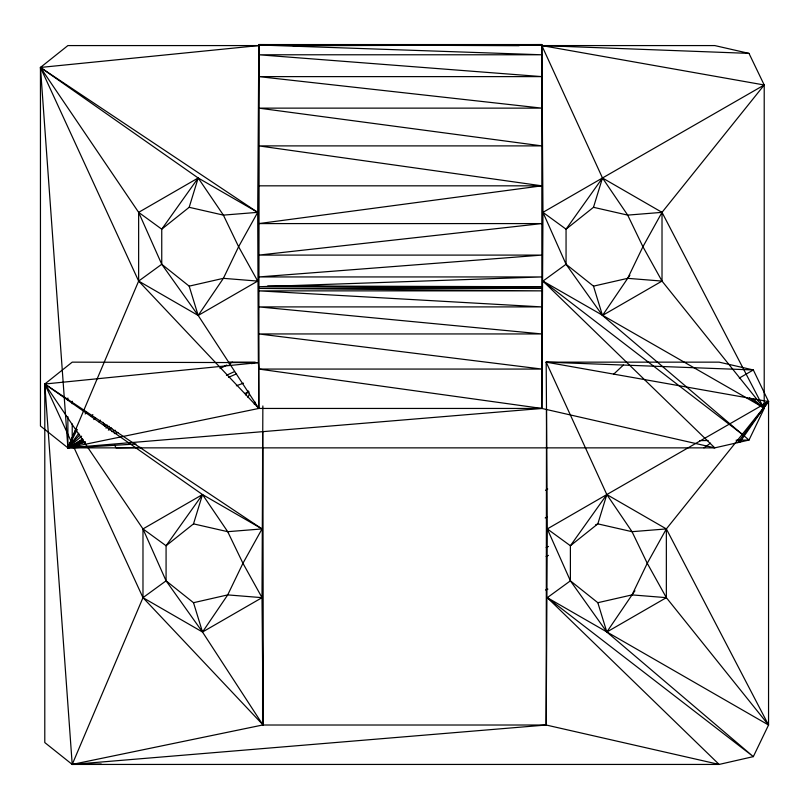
<?xml version="1.0" encoding="UTF-8"?>
<svg xmlns="http://www.w3.org/2000/svg" width="809" height="809" viewBox="0 0 809 809"><rect width="100%" height="100%" fill="white"/><g stroke="black" fill="none" stroke-linecap="round" stroke-linejoin="round"><path stroke-width="1.21" d="M262.864 405.946L262.035 597.659L263.158 725.016L142.981 597.659L44.788 384.022L72.213 362.149L258.415 362.624L258.819 369.066L541.838 408.444L714.782 447.862L748.992 440.056L764.212 408.444L764.212 84.996L748.992 53.384L714.782 45.577L541.838 45.577L542.96 212.352L541.838 408.444L67.885 447.862L40.45 425.989L40.45 67.45L67.885 45.577L258.819 45.577L258.415 362.624L44.788 384.022L44.788 742.561L72.213 764.434L719.12 764.434L753.331 756.627L768.55 725.016L768.55 401.567L753.331 369.956L719.12 362.149L546.176 362.149L547.299 528.924L546.176 725.016L719.12 764.434L547.299 597.659L570.396 580.832L570.396 545.751L606.821 494.562L768.55 401.567L546.176 362.149L606.821 494.562L632.031 531.685L647.251 563.286L666.353 597.659L768.55 725.016L547.299 597.659L753.331 756.627L606.821 632.021L570.396 580.832L547.299 528.924L606.821 494.562L666.353 528.924L768.55 725.016M546.5 409.506L546.176 725.016L72.213 764.434L44.788 384.022L262.035 528.924L242.943 563.286L227.713 594.898L202.503 632.021L262.581 724.409M254.329 404.369L254.845 401.891M67.885 416.706L67.885 447.862L258.819 408.444L258.819 44.566L541.838 44.566L541.838 408.444L258.819 408.444L198.175 315.459L161.749 264.26L161.749 229.18L189.175 207.306L198.175 177.99L40.45 67.45L67.885 447.862L714.782 447.862L542.96 281.087L566.057 264.26L566.057 229.18L602.483 177.99L764.212 84.996L541.838 45.577L602.483 177.99L627.693 215.113L642.922 246.725L662.015 281.087L764.212 408.444L749.538 397.927M166.078 580.832L142.981 597.659L202.503 632.021L193.513 602.705L166.078 580.832L166.078 545.751L193.513 523.868L202.503 494.562L44.788 384.022L142.981 528.924L166.078 580.832L202.503 632.021L262.035 597.659L242.943 563.286L227.713 531.685L202.503 494.562L142.981 528.924L142.981 597.659L72.213 764.434L101.277 764.101M602.483 177.99L542.96 212.352L566.057 229.18L593.493 207.306L602.483 177.99L662.015 212.352L763.615 407.706L542.96 281.087L742.257 434.332M606.821 494.562L597.831 523.868L570.396 545.751L547.299 528.924M76.137 428.628L67.885 447.862L85.056 441.532M83.489 411.498L84.47 409.223M247.958 397.431L249.445 393.993M736.089 440.207L748.992 440.056L602.483 315.459L627.693 278.336L642.922 246.725L662.015 212.352L764.212 84.996M570.396 580.832L597.831 602.705L606.821 632.021L632.031 594.898L647.251 563.286L666.353 528.924L768.55 401.567L760.48 405.774L753.442 398.827M77.29 429.458L67.885 447.862L83.084 439.944M85.188 414.006L86.32 411.801M245.805 394.974L248.07 390.676M763.352 408.494L739.901 442.139M542.96 212.352L566.057 264.26L593.493 286.143L627.693 278.336L629.877 275.252M597.831 602.705L632.031 594.898L634.944 590.772M78.847 433.25L67.885 447.862L138.642 281.087L138.642 212.352L40.45 67.45L258.819 45.577L257.697 212.352L258.819 408.444L138.642 281.087L40.45 67.45L257.697 212.352L238.604 246.725L223.385 278.336L198.175 315.459L138.642 281.087L161.749 264.26L189.175 286.143L198.175 315.459L257.697 281.087L238.604 246.725L223.385 215.113L198.175 177.99L138.642 212.352L161.749 264.26M91.366 416.554L92.833 414.592M737.757 442.624L768.55 401.567L761.582 406.563M79.697 434.989L67.885 447.862L81.648 436.182M93.824 419.588L95.482 417.778M762.776 407.069L768.55 401.567M613.748 374.122L623.385 365.061M98.637 421.762L100.518 420.164M703.921 447.862L710.504 443.15M82.609 439.004L72.213 445.607L83.509 440.763M82.801 439.398L72.213 445.607L83.408 440.571M107.213 425.089L105.039 426.343L102.945 422.247M545.559 490.284L547.744 489.02M739.295 378.086L753.331 369.956L546.176 362.149M566.057 264.26L602.483 315.459L662.015 281.087L662.015 212.352L627.693 215.113L593.493 207.306M606.821 632.021L666.353 597.659L666.353 528.924L632.031 531.685L597.831 523.868L595.535 524.92M105.908 428.052L109.266 426.303M220.068 368.56L226.783 365.061M229.018 363.898L232.375 362.149M545.205 517.952L547.44 516.789M109.205 428.952L111.511 427.9M226.439 375.295L234.489 371.614M251.72 363.726L255.169 362.149L228.836 362.149M546.186 547.511L548.482 546.459M108.366 430.095L111.834 428.568M228.502 377.358L236.592 373.809M546.126 556.4L548.431 555.389M111.955 431.622L115.515 430.307M236.349 385.782L243.458 383.153M545.549 589.994L547.915 589.124M114.322 433.584L117.932 432.461M244.561 393.508L249.273 392.052M72.213 446.265L85.441 442.29M189.175 286.143L223.385 278.336L257.697 281.087M193.513 602.705L227.713 594.898L262.035 597.659M546.176 725.016L262.581 725.016L72.213 764.434L78.524 764.08M292.929 45.709L541.838 44.98L258.819 44.98L541.838 54.779L258.819 54.779L541.838 76.622L258.819 76.622L541.838 108.133L258.819 108.133L541.838 145.893L258.819 145.893L541.838 185.827L258.819 223.587L541.838 223.587L258.819 255.098L541.838 255.098L258.819 276.941L541.838 276.941L258.819 286.74L541.838 286.74L284.09 285.981M73.467 447.792L135.993 444.01M141.09 447.448L116.041 447.862L114.686 445.213M699.573 440.622L708.148 440.531M448.338 44.899L541.838 44.566M258.819 185.827L541.838 185.827M258.819 369.066L541.838 369.066L258.819 333.945L541.838 333.945L258.819 306.904L541.838 306.904L258.819 290.866L541.838 290.866L258.819 288.398L541.838 288.398L267.668 285.992M258.819 44.566L519.095 45.709M541.838 45.577L748.992 53.384M627.693 278.336L662.015 281.087M632.031 594.898L666.353 597.659M189.175 207.306L223.385 215.113L257.697 212.352L198.175 177.99L161.749 229.18L138.642 212.352M193.513 523.868L227.713 531.685L262.035 528.924L202.503 494.562L166.078 545.751L142.981 528.924M593.493 286.143L602.483 315.459M262.692 431.662L263.158 725.016M262.581 447.862L262.581 725.016M72.213 401.213L72.213 403.731M72.213 423.906L72.213 447.862M67.885 398.008L67.885 400.506"/></g></svg>
